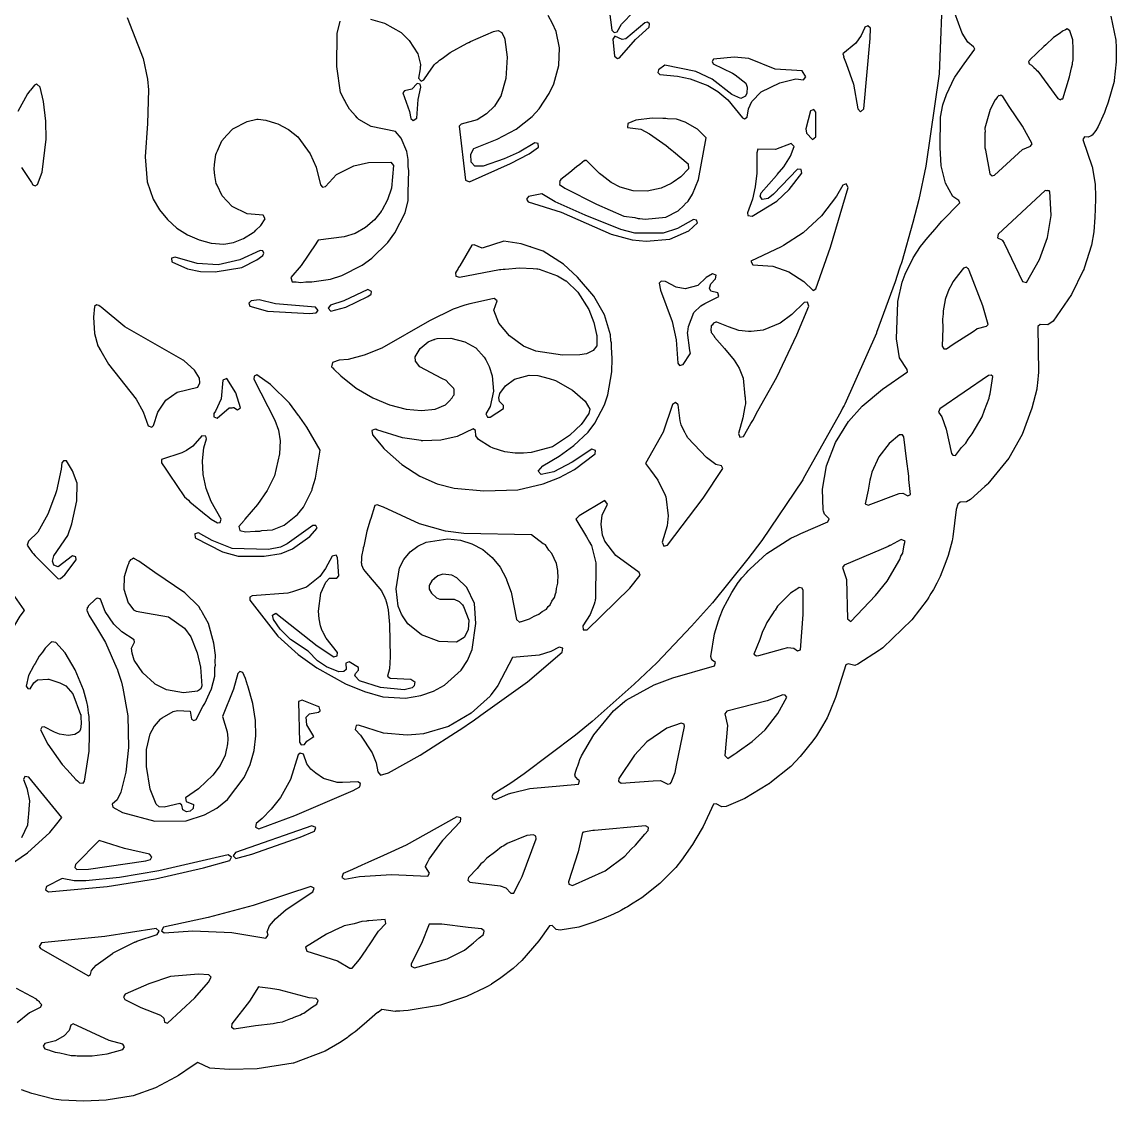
# Model space of a CAD drawing. Header units: millimetres. Extents: x 0 to 300, y 0 to 298.
# Drawn here: x 153.1 to 299.8, y 0.4 to 145.2 of the extents above; entities that cross this region are included whole.
import ezdxf

# ---------------------------------------------------------------- set-up
doc = ezdxf.new("R2010")
doc.units = ezdxf.units.MM
doc.layers.add('CUT', color=7, linetype='CONTINUOUS')

msp = doc.modelspace()

# ---------------------------------------------------------------- linework, layer by layer
at = {"layer": 'CUT'}
for points in [[(276.575, 150.6874), (276.0933, 138.2289), (274.3063, 125.8304), (273.3389, 121.3633), (272.556, 118.2726), (271.0574, 112.9879), (270.9281, 112.6024), (270.9145, 112.5618), (270.728, 112.0056), (270.1691, 110.3392), (267.6982, 103.5262), (267.6631, 103.4425), (263.4283, 93.9344), (263.3352, 93.7535), (263.2521, 93.5919), (263.1327, 93.3597), (262.8959, 92.8994), (257.9122, 83.9734), (257.7864, 83.7765), (252.2828, 75.6044), (250.437, 73.1713), (245.6869, 67.2663), (242.8696, 64.1262), (238.2145, 59.2337), (235.1666, 56.3334), (229.5742, 51.3467), (227.3036, 49.5085), (220.4185, 44.31), (218.6342, 43.0921), (216.2794, 41.6037), (216.1242, 41.2993), (216.2313, 41.013), (216.6253, 40.897), (218.3447, 41.628), (218.84, 41.7614), (221.178, 42.3499), (227.7416, 42.9442), (227.8459, 43.4054), (227.616, 43.5813), (227.4057, 43.8136), (227.3874, 43.8338), (227.3521, 43.8728), (227.3352, 43.8914), (227.245, 44.1765), (227.357, 44.689), (227.5454, 45.2089), (227.6146, 45.3998), (227.7637, 45.811), (227.915, 46.2285), (228.1349, 46.728), (229.7634, 49.5531), (232.4223, 52.7863), (233.8881, 54.046), (234.1029, 54.1963), (237.8577, 56.2792), (240.3502, 57.204), (245.977, 58.8189), (246.0824, 59.2563), (245.6387, 59.5877), (245.6356, 59.5947), (245.6332, 59.6003), (245.6305, 59.6062), (245.5713, 59.7397), (245.474, 60.0539), (245.9363, 63.1264), (246.5024, 64.8559), (246.5108, 64.8779), (246.5371, 64.9461), (246.6502, 65.2392), (247.1302, 66.4838), (248.2868, 68.6388), (249.1391, 70.0014), (249.146, 70.0124), (249.165, 70.0428), (249.1661, 70.0445), (249.6126, 70.6232), (250.23, 71.2693), (250.4912, 71.5427), (250.5682, 71.6233), (250.7515, 71.8151), (252.9691, 73.8707), (256.1977, 75.9154), (257.1007, 76.3587), (257.4319, 76.5213), (257.4352, 76.5229), (257.5512, 76.5798), (261.169, 78.1427), (261.3457, 78.5166), (260.7215, 79.1579), (260.5726, 79.5494), (260.5334, 79.7567), (260.4189, 82.5019), (260.419, 82.5021), (260.419, 82.5023), (260.419, 82.5027), (260.4194, 82.511), (260.963, 85.6513), (262.1695, 88.7754), (263.9206, 91.5833), (265.7595, 93.6409), (268.4969, 95.9237), (271.8361, 98.238), (271.8001, 98.5758), (270.7803, 100.1278), (270.3488, 102.6957), (270.3488, 102.7437), (270.5257, 107.5471), (270.5457, 107.7041), (271.1178, 110.2691), (271.5433, 111.373), (272.6035, 113.5396), (273.5982, 115.0626), (274.5824, 116.2628), (275.539, 117.3908), (275.9953, 117.9289), (276.1843, 118.1517), (276.4294, 118.4407), (278.86, 120.9), (278.7374, 121.2549), (277.8989, 121.7475), (276.9377, 123.5525), (276.3281, 125.8704), (276.2037, 128.3289), (276.2654, 132.3953), (276.5804, 134.0587), (277.0492, 135.436), (278.1483, 137.7136), (278.153, 137.7204), (278.1878, 137.7708), (278.2703, 137.8904), (279.4395, 139.5848), (280.8497, 141.5148), (280.7403, 141.8048), (280.707, 141.829), (280.6979, 141.852), (279.9348, 142.4602), (279.1798, 143.6949), (278.1736, 146.3497)], [(231.6093, 148.6306), (232.2067, 144.0811), (232.5255, 143.7639), (232.8895, 143.8788), (233.4891, 144.8661), (235.1369, 146.6032)], [(299.0902, 145.9411), (299.7864, 142.7502), (299.7873, 142.616), (299.7884, 142.4591), (299.7915, 142.0169), (299.8068, 139.8239), (299.5527, 137.3263), (299.5374, 137.2499), (299.5343, 137.2346), (299.5333, 137.2296), (299.5261, 137.1936), (298.7378, 134.4037), (298.6524, 134.1624), (298.5742, 133.9414), (298.4474, 133.5827), (298.2603, 133.0539), (297.3995, 131.1686), (297.1064, 130.6161), (296.6106, 129.9844), (296.4405, 129.9052), (296.0576, 129.7499), (295.589, 129.7661), (295.3618, 129.4227), (296.6116, 125.7284), (296.6257, 125.675), (296.6264, 125.6721), (296.6302, 125.6577), (296.6474, 125.5923), (296.9791, 123.3813), (297.0365, 121.7512), (296.9808, 119.8003), (296.965, 119.2504), (296.9626, 119.1634), (296.9584, 119.0194), (296.8257, 117.0172), (296.4893, 115.2508), (295.5337, 112.1589), (295.5234, 112.1311), (295.4883, 112.0365), (295.4715, 111.9912), (295.4092, 111.8232), (293.8181, 108.6344), (291.3481, 105.0649), (290.6676, 104.542), (289.6452, 104.5934), (289.3325, 104.3161), (289.4053, 98.2037), (289.2655, 96.7958), (289.2512, 96.6813), (289.2294, 96.507), (289.2275, 96.4918), (289.1558, 95.9175), (288.5173, 93.3875), (287.1883, 89.8534), (285.4346, 86.6851), (282.5912, 83.2262), (282.5865, 83.2217), (282.5566, 83.1928), (282.5083, 83.1462), (282.22, 82.8677), (280.27, 81.1371), (279.7415, 80.8165), (278.9124, 80.7756), (278.5986, 80.486), (278.3497, 79.8017), (277.9319, 76.0998), (277.8081, 75.5905), (277.2882, 73.6065), (276.9892, 72.7608), (276.2196, 70.7823), (275.7637, 69.8898), (275.3035, 69.0548), (274.9866, 68.5233), (274.7985, 68.2077), (274.6881, 68.0225), (274.462, 67.6432), (272.438, 64.9929), (268.5089, 61.2126), (268.2062, 61.0022), (268.1204, 60.9426), (268.0867, 60.9192), (268.07, 60.9076), (265.177, 59.0267), (264.7592, 58.8633), (263.8917, 59.0859), (263.5494, 58.9321), (262.1973, 54.5453), (261.4444, 52.6991), (261.0449, 51.8151), (260.4359, 50.7421), (259.6139, 49.422), (259.1394, 48.7582), (257.4619, 46.6361), (256.1801, 45.3257), (253.3946, 43.068), (253.27, 42.9853), (253.2641, 42.9814), (253.2637, 42.9811), (253.1164, 42.8833), (250.026, 41.0212), (247.5191, 39.9408), (246.9354, 39.8809), (246.1717, 40.3163), (245.8029, 40.2366), (244.4271, 37.2608), (243.4754, 35.604), (243.0091, 34.8311), (241.5208, 32.766), (240.7643, 31.7797), (238.6081, 29.5936), (236.2051, 27.6735), (235.0622, 26.9627), (234.2797, 26.505), (234.0219, 26.3542), (233.4915, 26.044), (233.0794, 25.803), (232.034, 25.3132), (231.1513, 24.9574), (231.0628, 24.9217), (230.569, 24.7227), (229.7862, 24.4072), (227.7739, 23.7681), (225.2798, 23.3332), (224.7382, 23.4313), (224.1825, 23.9629), (223.8326, 23.9487), (222.4005, 21.9295), (220.122, 19.2879), (218.983, 18.1985), (217.3241, 16.9585), (216.0775, 16.1014), (216.0198, 16.0709), (215.5111, 15.8023), (215.5045, 15.7988), (215.1693, 15.6218), (212.7067, 14.4392), (209.2349, 13.284), (204.8931, 12.572), (204.2494, 12.5327), (203.786, 12.5045), (203.4508, 12.484), (203.2178, 12.4698), (203.1208, 12.4639), (201.3384, 12.7256), (200.8665, 12.3264), (200.7548, 12.3195), (198.9884, 10.7373), (197.7811, 9.7158), (197.3799, 9.4259), (197.022, 9.1697), (196.8479, 9.0451), (196.6888, 8.9312), (195.6932, 8.2186), (193.7552, 7.1056), (189.5061, 5.5085), (189.487, 5.5039), (184.6545, 4.7398), (180.9139, 4.6471), (178.2756, 4.8391), (176.6654, 5.5879), (175.9298, 5.0975), (175.9106, 5.0996), (174.0976, 3.8762), (173.7068, 3.6156), (170.9865, 2.1825), (167.9998, 1.1489), (164.3803, 0.5603), (161.3784, 0.421), (158.3682, 0.5423), (157.3986, 0.67), (154.4398, 1.4551), (153.0219, 1.9452)], [(167.2278, 145.7936), (169.3385, 140.2701), (169.9573, 137.5197), (170.049, 136.0685), (169.9295, 131.5724), (169.6258, 127.1023), (169.8695, 123.7305), (170.7074, 121.4197), (171.5511, 119.9676), (172.6156, 118.6665), (173.888, 117.5418), (175.2818, 116.6404), (176.8463, 115.9445), (178.4716, 115.5307), (180.1487, 115.3848), (181.4444, 115.5906), (182.819, 116.135), (184.1123, 116.9251), (184.1778, 116.9864), (184.2873, 117.0441), (184.444, 117.2357), (185.1412, 117.8886), (185.695, 118.7521), (185.4481, 119.2695), (183.2898, 119.4484), (181.2912, 120.4247), (179.9255, 121.8734), (179.2673, 123.2727), (179.162, 123.5014), (178.977, 124.5931), (178.8669, 125.4536), (178.9261, 126.0536), (179.1139, 127.4148), (179.1966, 127.6193), (179.1989, 127.6249), (179.3009, 127.8773), (179.4412, 128.2243), (179.9207, 129.2366), (180.5543, 129.9869), (181.3963, 130.8608), (183.3049, 131.8163), (184.5754, 132.1331), (184.7722, 132.1217), (185.7926, 132.0187), (187.1038, 131.6225), (187.405, 131.5075), (188.8482, 130.7701), (190.1051, 129.788), (190.109, 129.7845), (190.1091, 129.7844), (190.1091, 129.7844), (190.1092, 129.7843), (191.7653, 127.4753), (192.5604, 125.6944), (193.1253, 123.3153), (193.4025, 123.0045), (193.8095, 123.0997), (195.2864, 124.7369), (197.5833, 125.9004), (199.5621, 126.3084), (202.5653, 126.3941), (202.9186, 125.9438), (202.6486, 122.8993), (202.1282, 121.3228), (201.3623, 119.9059), (201.3187, 119.8469), (201.3053, 119.8287), (201.2842, 119.8001), (201.2647, 119.7736), (200.3746, 118.6592), (199.1468, 117.6141), (197.7829, 116.8274), (196.3223, 116.3423), (192.8222, 115.9003), (192.6499, 115.6443), (192.6438, 115.6433), (192.5006, 115.4226), (190.5413, 112.5122), (189.1737, 110.886), (189.3129, 110.332), (189.8889, 110.3268), (190.4988, 110.2501), (191.1558, 110.3155), (191.9522, 110.3084), (194.4505, 110.6911), (196.008, 111.1802), (198.7373, 112.5597), (200.0208, 113.478), (202.1576, 115.6148), (203.0762, 116.9), (204.4693, 119.5995), (204.8749, 121.2438), (204.8748, 122.179), (204.9003, 122.2904), (204.9646, 125.2696), (204.8744, 125.7578), (204.8743, 126.7292), (204.7202, 127.8143), (203.959, 129.5897), (203.165, 130.4756), (199.929, 131.1662), (198.2904, 132.1031), (198.1493, 132.2453), (198.1393, 132.2554), (198.0554, 132.34), (197.873, 132.5238), (197.0019, 133.4739), (196.5002, 134.4265), (196.3884, 134.6388), (196.3187, 134.7711), (195.8212, 135.7157), (195.3357, 139.2288), (195.3644, 143.6294), (195.7508, 145.2674)], [(199.8404, 145.5791), (201.3879, 145.1276), (201.6931, 145.0272), (203.9519, 143.7719), (205.0282, 142.6943), (206.194, 140.9075), (206.5348, 139.4957), (206.5286, 139.3993), (206.5218, 139.2929), (206.5131, 139.1585), (206.4967, 138.9018), (206.2695, 137.632), (206.6292, 137.2628), (206.9831, 137.4104), (208.059, 138.9793), (208.0763, 139.0029), (208.1027, 139.039), (208.3846, 139.4245), (208.4896, 139.568), (208.6022, 139.6661), (208.8594, 139.8547), (209.1086, 140.0374), (209.4322, 140.2747), (210.5274, 141.0777), (212.7966, 142.324), (212.9969, 142.426), (213.0102, 142.4328), (213.0363, 142.4461), (213.2244, 142.5419), (216.3194, 143.9175), (216.5206, 143.9605), (216.9404, 144.0415), (216.9609, 144.0454), (216.9693, 144.047), (216.9707, 144.0473), (217.4539, 143.7572), (217.8088, 142.9915), (217.8196, 142.9606), (217.8378, 142.9084), (217.8398, 142.9026), (217.8687, 142.8197), (218.1652, 140.477), (217.9777, 137.599), (217.303, 135.2194), (217.2924, 135.1987), (217.2876, 135.1892), (217.2862, 135.1866), (217.2854, 135.185), (216.4663, 133.9018), (215.3771, 132.8508), (214.119, 132.0729), (211.9732, 131.4587), (211.7128, 131.1839), (212.5872, 123.9681), (213.0959, 123.7585), (218.5992, 126.2058), (221.1121, 127.5064), (222.3618, 128.4004), (222.2995, 128.8708), (221.8682, 128.9693), (219.7545, 127.7195), (217.7446, 126.804), (214.9316, 125.854), (213.8073, 125.8563), (213.3359, 126.3595), (213.2749, 127.4554), (213.7081, 128.222), (216.7991, 129.4713), (219.3548, 130.8227), (221.5222, 132.5099), (222.4423, 133.5204), (223.8122, 135.5891), (224.394, 136.9041), (225.0656, 139.3553), (225.1876, 141.7117), (224.7266, 143.9168), (224.2495, 144.9734), (223.6448, 146.028)], [(153.0607, 125.647), (154.3767, 123.6385), (154.5556, 123.3339), (154.883, 123.2035), (155.1873, 123.3813), (155.7921, 125.0429), (156.3332, 129.4681), (156.3028, 131.857), (155.9751, 134.5035), (155.5401, 136.4535), (155.107, 136.8449), (155.0431, 136.8204), (155.043, 136.8205), (155.0428, 136.8203), (154.7808, 136.7198), (154.23, 136.0185), (154.1831, 135.9723), (154.1632, 135.9335), (153.8421, 135.5246), (152.5647, 133.1548)], [(151.4485, 32.0604), (153.8283, 33.7479), (156.8312, 36.4528), (157.7589, 37.623), (157.7596, 37.6236), (157.7601, 37.6245), (158.4453, 38.4888), (154.0062, 43.8998), (153.4701, 43.9679), (153.3085, 43.5511), (153.7535, 42.4201), (153.7679, 42.3645), (153.7726, 42.3462), (153.7823, 42.3085), (153.8028, 42.2291), (154.1221, 40.6922), (154.0343, 39.5808), (153.9807, 38.9019), (153.9544, 38.5694), (153.8668, 37.4603), (153.8647, 37.452), (153.0533, 35.7543)], [(152.4684, 10.9881), (154.1359, 12.2958), (154.169, 12.3176), (155.5864, 13.0266), (155.7621, 13.3564), (155.4913, 13.6236), (155.4461, 13.7422), (155.2032, 13.908), (155.0321, 14.0768), (152.3649, 15.5442)]]:
    msp.add_lwpolyline(points, dxfattribs=at)
for points in [[(232.9365, 140.26), (233.2203, 140.3651), (235.3846, 142.8366), (237.1864, 144.493), (237.255, 144.9315), (236.9944, 145.152), (236.602, 145.075), (234.0662, 142.9199), (233.5849, 142.8186), (232.6046, 143.2697), (232.3204, 142.8866), (232.5543, 140.5864)], [(266.8608, 144.3331), (266.5136, 144.6604), (266.1372, 144.4934), (266.0739, 144.3518), (266.0484, 144.3501), (265.6096, 143.3612), (264.89, 142.359), (263.1649, 140.927), (263.2917, 140.5636), (263.2735, 140.4973), (263.6288, 139.5978), (264.5886, 136.8475), (265.1651, 133.5128), (265.5441, 133.1372), (265.9668, 133.5076), (266.8454, 142.9652)], [(293.5713, 137.8123), (293.8255, 139.0475), (293.9572, 139.5146), (293.9605, 139.7038), (294.0409, 140.0944), (294.07, 142.0431), (294.0059, 142.2751), (294.0148, 142.7777), (293.5853, 144.0131), (293.2401, 144.274), (293.0246, 144.1368), (292.6356, 143.9449), (292.3196, 143.6881), (291.4261, 143.1195), (290.3617, 142.0976), (290.1247, 141.905), (288.2561, 140.0972), (288.2548, 140.0748), (288.0505, 139.8786), (288.1698, 139.551), (288.4404, 139.3678), (288.7806, 139.0583), (289.0826, 138.7835), (289.1524, 138.72), (289.2911, 138.5937), (291.983, 134.925), (292.3496, 134.7521), (292.5059, 134.8628), (292.6504, 134.853)], [(242.676, 137.5351), (245.0841, 136.6576), (246.4049, 135.8555), (247.7318, 134.7396), (249.7001, 132.3121), (249.9762, 132.1853), (250.3552, 132.4118), (250.5245, 133.5189), (250.9795, 134.4911), (252.1954, 135.7898), (254.7186, 137.0166), (256.8701, 137.5665), (257.8985, 137.4368), (258.2035, 137.8132), (257.715, 138.6306), (254.0756, 138.8586), (250.5685, 140.2825), (248.5998, 140.4547), (245.8155, 140.2107), (245.6295, 139.8815), (245.7992, 139.5436), (248.3922, 138.3177), (248.747, 138.1005), (250.1552, 136.99), (250.3418, 136.4419), (250.2977, 135.6386), (250.1098, 135.2183), (249.4932, 134.9333), (248.2679, 135.4736), (245.6605, 137.5031), (243.4678, 138.5575), (239.3073, 139.3688), (238.4595, 138.7606), (238.3688, 138.3925), (238.6248, 138.1128), (240.9972, 137.8994)], [(204.396, 135.9569), (204.1626, 135.6958), (205.0848, 133.189), (205.2524, 132.2223), (205.5338, 131.9599), (206.0255, 132.2597), (206.2068, 134.7739), (206.5885, 136.4269), (206.4814, 136.8262), (206.0787, 136.9197), (205.3942, 136.1477)], [(283.8628, 135.0692), (283.5984, 134.7448), (282.9174, 133.4613), (282.2213, 130.9253), (282.2318, 130.4177), (282.2239, 130.3828), (282.2243, 128.2905), (282.2813, 128.0301), (282.2825, 127.973), (282.8545, 124.8219), (283.1668, 124.5452), (283.5016, 124.6369), (287.2562, 128.0882), (288.3455, 128.5279), (288.5575, 128.8363), (287.2634, 131.2145), (285.4827, 133.8305), (284.618, 135.1683), (284.333, 135.3526), (284.2168, 135.2835), (284.0783, 135.3336), (283.8691, 135.0769), (283.8661, 135.075)], [(225.1813, 123.3654), (225.9062, 122.8981), (230.1203, 120.7312), (233.7907, 119.1481), (235.2595, 118.9347), (235.7046, 118.8201), (235.9659, 118.832), (236.6582, 118.7315), (239.4133, 119.0182), (241.0931, 119.8326), (241.8368, 120.5768), (241.9178, 120.6359), (241.995, 120.7351), (242.4168, 121.1572), (243.0053, 122.081), (243.8191, 124.0341), (244.8521, 129.6419), (243.6755, 130.8157), (242.0189, 131.7595), (240.8469, 132.1495), (239.6493, 132.1955), (239.4389, 132.2448), (239.0445, 132.2188), (237.5843, 132.275), (235.3969, 132.0309), (234.3227, 131.5821), (234.3137, 131.0193), (236.083, 130.799), (237.2425, 130.1928), (239.4814, 128.6039), (239.4917, 128.5956), (240.0597, 128.139), (240.233, 127.9997), (240.4769, 127.8036), (242.4216, 126.1312), (242.4727, 125.483), (241.4591, 124.3923), (240.4189, 123.6711), (240.1607, 123.5282), (238.7892, 122.8906), (236.9303, 122.4943), (235.0678, 122.5321), (233.3149, 123.0158), (232.1129, 123.6442), (230.8853, 124.577), (230.5611, 124.8553), (228.7437, 126.6279), (228.6035, 126.5357), (228.5469, 126.5843), (227.9093, 126.0789), (227.438, 125.7687), (226.5483, 124.9999), (225.3367, 124.0394), (225.277, 123.9013), (225.2358, 123.8658), (225.2272, 123.7862), (225.1872, 123.6937), (225.2127, 123.6536)], [(258.2913, 130.2838), (259.0779, 129.4369), (259.5292, 129.7779), (259.5664, 133.0695), (259.2684, 133.4434), (258.8238, 133.2677), (258.1881, 130.8422)], [(253.1683, 121.4843), (252.3467, 121.3453), (252.0893, 121.8205), (252.2158, 122.264), (254.2635, 124.5975), (254.3216, 124.6467), (254.3673, 124.7158), (255.2736, 125.7485), (256.1269, 127.1636), (256.6535, 128.4865), (256.2249, 128.8639), (254.1361, 128.0803), (251.7819, 128.0976), (251.6155, 127.6301), (251.6422, 124.8835), (251.4293, 123.0778), (251.0583, 121.4072), (250.3719, 119.5834), (250.4468, 119.2161), (251.0132, 119.1393), (254.3227, 121.1473), (255.9898, 122.6931), (257.6554, 124.9002), (257.5954, 125.4006), (257.0937, 125.4487), (253.8578, 122.0612)], [(263.8678, 122.9672), (263.598, 123.46), (263.1512, 123.3055), (262.3141, 121.8249), (260.2906, 119.1674), (257.8304, 116.9158), (255.2271, 115.1947), (254.8869, 115.0159), (250.8189, 113.1074), (251.076, 112.5964), (253.7659, 112.4224), (255.9363, 111.6555), (257.935, 110.3483), (259.1883, 109.159), (259.5316, 109.3899), (261.5099, 114.9797)], [(232.085, 116.7178), (234.9004, 115.95), (236.7773, 115.774), (239.9519, 116.0436), (242.4986, 117.1736), (243.6747, 118.2498), (243.5332, 118.6036), (243.1599, 118.6802), (240.9965, 117.467), (239.0756, 116.8568), (235.2837, 116.8559), (233.3786, 117.34), (228.609, 119.2525), (224.5827, 121.0691), (222.7969, 122.1457), (221.0032, 121.7749), (220.7599, 121.3935), (220.9888, 121.0428), (225.3996, 119.6499)], [(284.5388, 115.8967), (284.5505, 115.8834), (284.5586, 115.8741), (284.7979, 115.5256), (287.2641, 110.3714), (287.8054, 110.2115), (289.5435, 113.3122), (290.6107, 116.2502), (291.0862, 119.234), (291.0848, 119.2566), (291.0863, 119.2655), (290.9028, 122.4319), (290.8926, 122.4362), (290.8876, 122.5186), (290.6655, 122.5327), (290.5469, 122.5831), (290.4824, 122.5444), (290.3115, 122.5552), (283.9944, 116.7139), (283.9063, 116.2349), (284.4679, 115.978), (284.5376, 115.8982)], [(177.0416, 111.7019), (179.0162, 111.6692), (182.5738, 112.2662), (184.5777, 113.2709), (185.4112, 113.8472), (185.5411, 114.1648), (185.3785, 114.4669), (185.0418, 114.5333), (182.3337, 113.2675), (179.3895, 112.5942), (176.6033, 112.7805), (173.6562, 113.6539), (173.1635, 113.5167), (173.2046, 113.0069), (175.306, 112.06)], [(194.9297, 98.6296), (195.8612, 97.7111), (197.931, 96.0702), (200.1422, 94.7602), (202.385, 93.8281), (204.6146, 93.2526), (206.6899, 93.0459), (208.4855, 93.2198), (209.9088, 93.8297), (210.3683, 94.3109), (210.3739, 94.3138), (210.3855, 94.3289), (210.8054, 94.7684), (210.9221, 95.0257), (211.0349, 95.1722), (211.0391, 95.2835), (211.0448, 95.2959), (211.0416, 95.3494), (211.0616, 95.8853), (211.0058, 95.9484), (211.0027, 95.999), (210.3462, 96.6933), (209.9889, 97.0967), (209.3978, 97.3747), (206.4532, 98.915), (205.8621, 99.6734), (205.8109, 100.2523), (206.5051, 101.4003), (207.5564, 102.2575), (208.3358, 102.5744), (208.4031, 102.6018), (208.4257, 102.611), (208.4401, 102.6168), (208.7875, 102.7323), (210.6076, 102.7866), (212.5014, 102.266), (213.942, 101.4531), (215.0975, 100.2089), (215.2868, 99.8646), (215.729, 98.9803), (216.1417, 97.7125), (216.3241, 95.6752), (215.8594, 93.6025), (215.304, 92.6149), (215.5348, 92.1533), (215.8828, 92.1667), (217.6542, 93.3457), (217.6767, 93.7266), (217.134, 94.2487), (217.0393, 94.7701), (217.1911, 95.3246), (217.9142, 96.3572), (219.1498, 97.2756), (221.1075, 97.8085), (222.2602, 97.7753), (223.7873, 97.3431), (224.6332, 97.0881), (226.9059, 95.7971), (228.5974, 94.3278), (229.2648, 93.2405), (229.0892, 92.6606), (228.7132, 92.0858), (228.4429, 91.6724), (228.353, 91.535), (228.3194, 91.4836), (228.0893, 91.1947), (227.3791, 90.4984), (226.5202, 89.7112), (224.2287, 88.1933), (221.3583, 87.4387), (220.3399, 87.3325), (219.2198, 87.3327), (217.8269, 87.5156), (216.2887, 87.9949), (215.8684, 88.1867), (214.2982, 89.1688), (213.9688, 89.6558), (213.9312, 90.3667), (213.6139, 90.5835), (211.4336, 89.5638), (209.2528, 89.0805), (206.8628, 88.9896), (206.7814, 88.9994), (206.682, 89.0114), (206.6747, 89.0123), (206.6227, 89.0186), (204.1352, 89.3861), (200.6773, 90.4891), (200.5719, 90.5397), (200.5476, 90.5305), (200.463, 90.5575), (200.0353, 90.3612), (200.115, 89.8021), (201.266, 88.4173), (201.6147, 87.985), (201.6239, 87.9868), (201.7264, 87.8634), (204.0554, 85.8057), (206.4414, 84.2436), (208.7953, 83.2467), (211.0616, 82.6285), (215.0356, 82.2667), (219.5686, 82.4176), (222.9947, 83.2156), (225.1715, 84.0793), (227.1736, 85.1521), (229.9379, 87.2432), (229.9898, 87.7187), (229.5124, 87.8961), (226.8927, 86.1137), (224.4174, 84.8458), (222.7386, 84.4605), (222.3007, 84.9152), (222.9222, 85.6352), (225.1474, 86.918), (227.1122, 88.3477), (228.9996, 90.1751), (229.9167, 91.3678), (231.2305, 93.8198), (231.6782, 95.1833), (232.1899, 98.2587), (232.2517, 100.0249), (232.1336, 101.5655), (232.134, 102.1368), (232.0695, 102.4011), (232.0086, 103.1953), (231.2035, 105.8919), (229.7664, 108.3833), (227.586, 110.9556), (225.7055, 112.6837), (222.9699, 114.4337), (221.3767, 114.9743), (221.3181, 115.0056), (221.2277, 115.0249), (220.0195, 115.4349), (217.7151, 115.7631), (214.8164, 114.8302), (213.7539, 115.2904), (213.42, 115.2271), (211.8012, 112.4776), (211.6248, 112.2339), (211.5983, 112.1331), (211.2391, 111.523), (211.28, 111.0871), (211.7591, 110.9466), (217.1308, 111.9624), (217.3268, 111.9814), (217.6402, 112.0116), (217.8922, 112.0359), (219.801, 112.2203), (221.6591, 112.1025), (222.1256, 112.0633), (222.2273, 112.0547), (222.2682, 112.0513), (222.4555, 112.0355), (224.928, 111.1446), (226.0211, 110.4638), (226.0333, 110.4555), (226.0344, 110.4548), (226.0359, 110.4538), (226.0524, 110.4427), (227.6366, 108.9528), (229.0954, 106.6071), (229.7814, 104.8609), (230.1439, 103.2801), (230.1647, 103.1246), (230.1698, 103.0859), (230.1754, 103.0439), (230.1821, 102.9942), (230.2031, 101.7411), (229.7051, 101.1098), (228.7844, 100.6786), (227.8984, 100.5241), (225.5657, 100.4897), (222.0205, 101.0042), (220.371, 101.6825), (218.4541, 103.0939), (217.0538, 104.7977), (216.3759, 106.5087), (216.8376, 107.7573), (216.4168, 108.0922), (216.2149, 108.0463), (216.2129, 108.048), (213.1636, 107.3533), (213.1636, 107.3532), (212.5031, 107.2032), (210.9196, 106.6551), (207.7529, 105.1), (201.3634, 101.4465), (201.2202, 101.3691), (200.9228, 101.2474), (198.986, 100.4956), (196.8306, 99.9184), (195.6336, 99.8292), (194.7569, 99.4874), (194.6192, 98.9358), (194.7602, 98.7967), (194.7675, 98.7664)], [(280.6195, 103.6806), (281.1125, 104.0028), (281.1855, 104.0505), (281.2058, 104.0637), (282.4097, 104.3639), (282.6435, 104.6178), (281.9181, 107.1007), (280.0924, 111.8557), (280.0573, 112.0044), (280.0217, 112.0397), (280.0146, 112.0583), (279.942, 112.119), (279.8129, 112.2472), (279.7942, 112.2424), (279.7541, 112.2759), (279.3608, 112.1657), (278.1852, 110.6721), (278.1037, 110.535), (277.9195, 110.3039), (277.779, 109.9886), (277.3728, 109.305), (276.9342, 108.0924), (276.9099, 108.0378), (276.9068, 108.0168), (276.8737, 107.9252), (276.6344, 106.4266), (276.6222, 106.0381), (276.5157, 105.2979), (276.5619, 104.124), (276.4855, 101.6993), (276.6977, 101.345), (277.0764, 101.3447), (277.9751, 101.9525)], [(243.7376, 109.8111), (242.0106, 109.396), (240.8082, 109.622), (239.3928, 110.3866), (238.807, 110.3919), (238.5494, 110.158), (238.7368, 109.2104), (240.2901, 105.0232), (240.8053, 102.5562), (241.0395, 99.4138), (241.2757, 99.1145), (241.7442, 99.2262), (242.7112, 100.6821), (242.7075, 100.7111), (242.7205, 100.7239), (242.6592, 101.0919), (242.3517, 103.5144), (242.3517, 103.5145), (242.3521, 103.5175), (242.369, 103.6225), (242.4854, 104.3473), (243.1834, 106.1934), (244.1101, 107.0991), (244.6631, 107.4328), (246.5194, 108.3636), (246.4114, 108.8368), (245.4822, 109.0799), (245.2657, 109.4557), (245.4466, 110.0563), (246.096, 110.7157), (246.1728, 111.2123), (245.705, 111.3956), (244.8561, 110.9115)], [(199.4675, 108.3551), (199.9029, 108.6663), (199.9606, 109.0074), (199.4596, 109.2825), (196.2742, 107.7829), (194.4674, 107.1979), (194.1688, 106.7805), (194.524, 106.4101), (196.5423, 106.9395)], [(162.8287, 103.3831), (163.2813, 101.7305), (163.4856, 101.3734), (163.4985, 101.3336), (163.6631, 101.0632), (164.6877, 99.2723), (168.4039, 94.5884), (169.3715, 92.9005), (170.0108, 91.0045), (170.5197, 90.8109), (170.7411, 91.029), (171.3093, 92.8521), (172.4032, 94.466), (173.899, 95.5374), (176.6724, 96.2095), (176.9399, 96.7774), (176.8923, 97.4014), (176.246, 98.4811), (175.2882, 99.3248), (174.8532, 99.7244), (174.8021, 99.753), (174.7319, 99.8148), (166.9151, 104.2917), (163.7023, 106.9289), (163.5862, 107.0265), (163.5826, 107.0272), (163.4084, 107.1702), (163.099, 107.2195), (162.8297, 106.9959), (162.683, 105.5791)], [(191.6617, 106.0532), (192.5612, 106.1431), (192.8125, 106.4736), (192.4526, 106.9165), (187.083, 107.3717), (184.8975, 107.9083), (183.8133, 107.7814), (183.5027, 107.4633), (183.6753, 107.0537), (186.0039, 106.3806)], [(251.0897, 91.7013), (251.785, 93.0059), (254.3366, 97.5332), (257.0189, 103.1976), (258.6022, 107.0643), (258.4142, 107.5738), (257.9991, 107.5451), (256.3482, 105.9552), (254.7539, 104.7683), (252.4975, 103.8223), (250.886, 103.6466), (250.5158, 103.6527), (249.2094, 103.793), (247.8237, 104.3025), (246.2761, 104.9248), (246.2246, 104.8904), (246.1275, 104.9262), (245.8026, 104.7676), (245.6617, 104.5146), (245.4903, 104.4001), (245.4868, 103.8006), (245.5205, 103.7386), (245.5241, 103.5176), (245.8632, 103.1091), (245.9705, 102.9119), (247.2808, 101.4013), (248.5928, 99.8208), (249.2698, 98.7387), (249.7987, 97.386), (250.0449, 95.0054), (250.0452, 94.9996), (250.0462, 94.9815), (250.0523, 94.8655), (250.0996, 93.967), (250.0457, 93.5919), (249.7769, 92.0987), (249.1584, 89.9633), (249.3651, 89.4665), (249.8585, 89.588), (250.8444, 91.3372)], [(181.2932, 93.4376), (181.4433, 93.4474), (181.4548, 93.4481), (181.5218, 93.4525), (182.0161, 93.1676), (182.4125, 93.4227), (181.7655, 95.4326), (180.5586, 97.3565), (180.0325, 97.1338), (179.8214, 94.6363), (179.0422, 92.9926), (178.84, 92.6542), (178.8498, 92.208), (179.2658, 92.0462), (180.8807, 93.4105)], [(184.9765, 76.8931), (185.2792, 76.9464), (186.6829, 77.0378), (188.2541, 77.6669), (190.0559, 79.0969), (190.8578, 80.1149), (191.2349, 80.8916), (191.3122, 81.0013), (192.0033, 82.4203), (192.0221, 82.5133), (192.0324, 82.5346), (192.4769, 83.9684), (193.0711, 87.7499), (191.3191, 90.8451), (190.3777, 92.149), (190.2813, 92.2965), (190.1892, 92.41), (188.996, 94.0628), (186.4266, 96.5455), (184.6083, 97.8299), (184.2258, 97.6806), (184.1741, 97.2732), (187.0179, 91.7513), (187.5125, 90.4283), (187.7074, 88.9845), (187.6445, 87.2382), (186.9748, 84.3145), (185.9938, 82.3145), (184.6743, 80.4463), (182.9954, 78.48), (182.8998, 78.3262), (182.187, 77.4827), (182.3044, 76.9505), (183.0865, 76.8037), (184.3681, 76.8871)], [(277.7331, 87.2912), (277.9178, 87.0521), (278.2539, 87.0203), (279.0824, 88.0802), (279.6371, 88.6836), (279.9635, 89.2073), (280.5185, 89.9173), (281.8619, 92.2099), (282.1721, 93.1299), (282.7671, 94.7163), (282.8182, 95.0452), (282.9084, 95.3126), (283.281, 97.6343), (283.0426, 97.8229), (282.707, 97.7704), (276.1807, 93.2684), (276.0086, 92.8246), (276.4434, 92.2038), (277.0175, 90.5717)], [(247.0946, 85.2867), (246.9145, 85.6627), (246.147, 85.8221), (244.8643, 86.7382), (242.4015, 89.3784), (242.2227, 89.7003), (242.0801, 89.9569), (242.0419, 90.0256), (241.9963, 90.1077), (241.4898, 91.1216), (241.3618, 91.665), (241.0961, 93.8172), (240.7275, 94.1203), (240.3292, 93.8573), (239.0534, 90.1481), (236.7111, 85.9668), (237.3959, 85.0756), (238.3788, 83.7165), (239.3496, 81.7025), (239.3941, 81.5925), (239.3968, 81.5858), (239.397, 81.5853), (239.4195, 81.5297), (239.7463, 78.9374), (239.5903, 77.5855), (238.9603, 75.3859), (239.1499, 74.8826), (239.6472, 74.987), (244.4514, 81.292)], [(172.4736, 85.0419), (172.8437, 84.5426), (174.9007, 81.4856), (175.4472, 81.0295), (175.6207, 80.7955), (177.8142, 79.0218), (177.9502, 78.941), (178.4892, 78.4913), (179.3013, 77.9816), (179.6778, 78.0536), (179.8062, 78.4864), (178.4711, 80.8349), (177.8149, 82.5948), (177.406, 84.4666), (177.3151, 86.306), (177.4986, 88.0675), (177.8371, 89.275), (177.749, 89.6051), (177.2172, 89.6796), (176.0254, 88.269), (175.1708, 87.7047), (174.5229, 87.3985), (171.8268, 86.4716), (171.8215, 86.0617), (172.3909, 85.2154)], [(266.175, 80.56), (266.5495, 80.3843), (270.6978, 81.9288), (271.1991, 81.9853), (271.8689, 81.6085), (272.2321, 81.8033), (272.0046, 83.8217), (272.0084, 84.2651), (271.6933, 86.583), (271.3612, 89.5282), (271.163, 89.8097), (270.7492, 89.7987), (269.362, 88.6313), (267.992, 86.8682), (267.0522, 84.8046), (266.8923, 84.0311), (266.7643, 83.7054), (266.5539, 82.3935)], [(154.4895, 74.0301), (154.6142, 73.9006), (154.8661, 73.5666), (157.9561, 70.5029), (158.2753, 70.5285), (158.8293, 71.0212), (160.3882, 73.0119), (160.3105, 73.4558), (159.8694, 73.5483), (157.9503, 72.0841), (157.3948, 72.2969), (157.182, 72.8351), (157.365, 73.5653), (159.2313, 76.2826), (159.7878, 77.8435), (160.4382, 80.9464), (160.5233, 83.311), (159.8949, 84.9857), (159.0778, 86.3073), (158.7652, 86.3231), (158.7465, 86.3038), (158.6932, 86.3056), (158.4541, 86.0568), (158.3404, 85.2114), (157.726, 82.2903), (157.6383, 82.0403), (157.6292, 82.0143), (157.5436, 81.7704), (157.4607, 81.5341), (156.5572, 79.1657), (155.2307, 76.7414), (153.999, 75.5388), (153.7853, 75.0001), (154.0003, 74.7149), (154.0002, 74.7138)], [(236.0049, 70.9601), (235.8489, 71.3431), (232.7319, 73.6022), (231.2585, 75.5357), (230.9828, 76.2419), (230.9774, 76.2586), (230.9738, 76.2697), (230.9617, 76.3069), (230.9543, 76.3297), (230.744, 77.8175), (230.9033, 79.0326), (231.5942, 80.5104), (231.2717, 80.987), (227.7999, 78.9183), (227.3676, 78.4709), (228.8016, 76.1197), (229.2043, 75.4026), (229.2723, 75.2816), (229.3091, 75.2161), (229.4607, 74.9462), (230.0288, 72.6372), (229.9895, 67.7645), (229.9706, 67.6909), (229.9424, 67.5806), (229.9006, 67.4174), (229.812, 67.0712), (229.2837, 65.7175), (228.2999, 64.1913), (228.3403, 63.6255), (228.879, 63.6356), (234.6276, 69.2403)], [(190.1503, 60.3134), (192.644, 58.5394), (196.4809, 56.3797), (199.0526, 55.362), (201.5016, 54.6692), (204.5369, 54.4929), (206.5776, 54.8451), (208.2919, 55.4281), (209.7703, 56.2035), (212.0122, 58.2142), (212.8346, 59.54), (213.4539, 61.0157), (213.9594, 64.4766), (213.8578, 65.8482), (213.8611, 65.8652), (213.8545, 65.893), (213.7586, 67.1869), (212.7302, 69.3053), (211.4258, 70.5987), (210.7506, 70.9625), (209.5455, 71.1174), (208.8616, 70.8863), (208.5774, 70.6504), (208.4611, 70.5991), (208.3646, 70.4738), (208.0377, 70.2025), (207.7488, 69.6737), (207.6892, 69.5962), (207.7148, 69.2376), (207.7145, 69.1021), (208.0084, 68.5435), (208.7013, 67.9135), (209.1527, 67.7481), (211.0611, 67.7694), (211.7258, 67.4511), (212.1575, 66.9817), (212.3238, 66.7885), (213.0338, 64.9528), (212.9347, 63.6392), (212.3998, 62.6198), (211.3797, 62.0058), (209.0381, 62.0717), (206.6921, 62.972), (204.8394, 64.4568), (204.2002, 65.3735), (204.0002, 65.7292), (203.5614, 66.8133), (203.2752, 69.1598), (203.7402, 71.9521), (204.2876, 73.0764), (205.1526, 74.1165), (206.1656, 74.8725), (207.2832, 75.4016), (210.1943, 75.8362), (211.8938, 75.6509), (213.4418, 75.197), (214.9028, 74.4088), (216.1416, 73.3261), (217.203, 72.0539), (218.012, 70.5398), (218.0394, 70.4737), (218.0438, 70.4629), (218.0508, 70.4461), (218.0895, 70.3525), (218.6771, 68.6768), (219.4141, 65.0301), (219.7957, 64.6742), (220.0293, 64.7701), (220.0829, 64.7581), (221.1611, 65.1362), (221.7693, 65.4838), (222.4208, 65.751), (222.8355, 66.0932), (223.4133, 66.4235), (223.6591, 66.7727), (223.9279, 66.9945), (224.1545, 67.4768), (224.4958, 67.962), (224.6201, 68.468), (224.7215, 68.6837), (224.796, 69.1839), (224.972, 69.9002), (224.9745, 70.3816), (225.0045, 70.5831), (224.9499, 71.5839), (224.7719, 72.5391), (224.1622, 73.8647), (223.7476, 74.3441), (223.3174, 75.0531), (223.0086, 75.1757), (222.9672, 75.1743), (221.4379, 76.385), (212.3286, 76.5812), (209.9107, 76.8945), (206.414, 77.8661), (201.5855, 80.103), (200.9441, 80.33), (200.8828, 80.3591), (200.8722, 80.3555), (200.7504, 80.3986), (200.4135, 80.3229), (200.3707, 80.1833), (200.3652, 80.1814), (199.869, 78.593), (199.8027, 78.3302), (199.3516, 76.8589), (198.9239, 74.8469), (198.8739, 74.6486), (198.8573, 74.5335), (198.6363, 73.4939), (198.633, 72.9776), (198.5889, 72.6719), (198.6302, 72.5475), (198.629, 72.365), (198.8977, 71.7409), (198.919, 71.6764), (199.0533, 71.5261), (201.3099, 68.8773), (201.7368, 67.952), (201.8131, 67.7864), (201.8167, 67.7787), (201.8259, 67.7588), (202.0369, 67.1144), (202.1822, 66.3044), (202.378, 64.3652), (202.4686, 60.0185), (202.373, 58.4016), (202.097, 57.4168), (202.4929, 57.1762), (205.2235, 57.0259), (205.7746, 56.6485), (205.7064, 56.1159), (205.4076, 55.8614), (204.3529, 55.6027), (201.1539, 55.9076), (198.3414, 56.8081), (197.7502, 57.4657), (197.8123, 57.803), (198.238, 58.2429), (198.2079, 58.5873), (196.9909, 59.3435), (196.5494, 59.1703), (196.5723, 58.3207), (196.248, 58.0491), (195.5741, 58.0271), (193.9498, 58.6876), (192.742, 59.4673), (191.4894, 60.7732), (189.1169, 62.3382), (187.7413, 63.7166), (186.8111, 65.0276), (186.6878, 65.5902), (187.1207, 65.8583), (192.6684, 61.5114), (194.9028, 60.0415), (195.3732, 60.1357), (195.4182, 60.6133), (193.9111, 62.5157), (193.5501, 63.1728), (193.4838, 63.2934), (193.4275, 63.3958), (193.3543, 63.529), (193.1411, 64.1629), (192.9718, 65.098), (192.8597, 66.1305), (193.1946, 68.5658), (193.8262, 70.0567), (194.33, 70.5588), (194.3318, 70.5592), (194.3327, 70.5594), (194.3389, 70.561), (194.445, 70.5871), (195.3126, 70.5873), (195.6067, 70.8662), (195.4161, 73.3546), (195.2218, 73.6399), (194.692, 73.5265), (193.807, 71.8562), (193.5997, 71.5466), (193.0253, 70.7974), (191.2506, 69.3805), (189.3779, 68.7363), (188.7393, 68.5686), (183.99, 68.2234), (183.6732, 68.0277), (183.6707, 67.6215), (187.4326, 62.7947)], [(182.1064, 73.5401), (185.5971, 73.5418), (187.8572, 73.8595), (189.3948, 74.5203), (191.7205, 76.1412), (192.6709, 77.2976), (192.4843, 77.6321), (192.1021, 77.6583), (188.6759, 75.1557), (187.78, 74.7147), (186.1533, 74.4379), (181.2943, 74.5395), (178.592, 75.6324), (176.7951, 76.6312), (176.2626, 76.511), (176.3412, 75.9708), (180.0001, 74.0989)], [(267.5435, 68.2579), (269.0954, 70.1701), (270.8253, 73.0978), (270.9453, 73.5209), (271.1902, 73.943), (271.3783, 75.0476), (271.5221, 75.5548), (270.9947, 75.7435), (269.5287, 74.9619), (269.5093, 74.9531), (269.4748, 74.9374), (269.2528, 74.8366), (268.2948, 74.4016), (263.351, 72.2936), (263.1139, 71.996), (263.6564, 70.3737), (263.779, 65.1286), (264.2251, 64.7692)], [(170.9212, 37.956), (175.1081, 38.0372), (177.5883, 38.8096), (179.2188, 39.7287), (180.6686, 40.8831), (182.9047, 43.8191), (183.6838, 45.573), (184.2208, 47.4387), (184.4639, 49.403), (184.4342, 51.4789), (184.076, 53.7646), (183.3778, 56.1295), (183.3611, 56.2031), (183.3456, 56.2386), (183.0886, 57.1095), (182.7275, 57.9175), (182.3322, 58.0515), (182.0434, 57.8003), (181.4791, 55.6626), (180.0102, 51.9943), (180.6246, 49.9744), (180.6959, 49.09), (180.702, 49.0141), (180.7049, 48.9786), (180.7053, 48.9735), (180.6782, 48.3535), (180.5228, 47.6375), (180.4979, 47.5228), (180.493, 47.5002), (180.4923, 47.4971), (180.3298, 46.8123), (179.6658, 45.4258), (178.707, 44.1318), (176.8366, 42.3503), (176.766, 42.293), (175.0491, 41.1185), (175.1412, 40.6119), (176.0973, 40.198), (176.0503, 39.6714), (175.6659, 39.3254), (175.1766, 39.2128), (174.6768, 39.5002), (174.5569, 40.1168), (174.2853, 40.3342), (172.1851, 39.8447), (171.4871, 39.9155), (171.0962, 40.2497), (170.2897, 42.2599), (169.7992, 45.3103), (169.7997, 47.5832), (170.2932, 49.6747), (170.8207, 50.6607), (170.8433, 50.6956), (170.848, 50.7028), (170.8571, 50.7169), (170.8684, 50.7343), (171.6657, 51.6692), (171.7398, 51.7228), (171.762, 51.7389), (171.7688, 51.7438), (171.896, 51.8358), (173.3584, 52.7025), (173.363, 52.7041), (173.3646, 52.7046), (173.3653, 52.7049), (173.3671, 52.7055), (173.9786, 52.8347), (175.6458, 52.7289), (175.8431, 51.6521), (176.1504, 51.4946), (176.4665, 51.6337), (177.3365, 53.3533), (177.6204, 53.7653), (178.2527, 55.1643), (178.5382, 55.7287), (178.9475, 57.4115), (178.9825, 58.5852), (179.0319, 58.8819), (179.0029, 59.2719), (179.0323, 60.2567), (178.8504, 61.8409), (178.121, 64.4974), (177.3042, 65.9228), (177.1683, 66.1994), (177.1085, 66.2642), (176.8294, 66.7513), (174.9616, 68.6108), (170.9069, 71.3317), (168.7806, 72.8599), (168.176, 73.1643), (168.0449, 73.2522), (167.8942, 73.1372), (167.6517, 73.0392), (167.5736, 72.8927), (167.4641, 72.8092), (167.3703, 72.5118), (167.2771, 72.3371), (167.1783, 71.9024), (166.818, 70.7592), (166.7636, 69.0851), (167.3259, 67.261), (167.5648, 67.0135), (168.0594, 66.3228), (168.4156, 66.1276), (169.9459, 65.8958), (172.7305, 65.3836), (174.9105, 63.874), (175.7338, 62.6881), (176.5958, 60.5449), (177.0208, 58.6444), (177.2028, 56.1503), (177.0919, 55.7428), (176.9358, 55.6286), (176.9168, 55.6147), (176.7933, 55.5243), (176.6228, 55.3996), (174.7605, 55.179), (172.4658, 55.5779), (171.0476, 56.2954), (170.9417, 56.3686), (170.9221, 56.3822), (170.8986, 56.3984), (170.8571, 56.4271), (169.3169, 57.8683), (168.1295, 59.5854), (167.8883, 60.5159), (167.8082, 61.1988), (168.1991, 61.9877), (168.1452, 62.3201), (166.4787, 63.3678), (165.4294, 64.3863), (164.2755, 66.087), (163.6156, 67.7557), (163.5987, 67.8139), (163.4857, 67.8197), (163.2943, 67.9049), (163.1319, 67.8379), (163.094, 67.8398), (163.0644, 67.8101), (162.9639, 67.7686), (161.9839, 66.8033), (161.9641, 66.7032), (161.8327, 66.571), (161.7798, 66.2664), (161.8483, 66.1182), (161.8433, 66.0928), (161.9205, 65.962), (162.076, 65.6259), (163.1162, 63.9379), (164.2946, 61.9431), (165.838, 58.4633), (165.8537, 58.4191), (165.8611, 58.3982), (166.012, 57.9714), (166.1131, 57.6855), (166.4467, 56.6006), (166.6396, 55.8182), (167.298, 52.1145), (167.3921, 47.8525), (167.0287, 44.5352), (166.374, 41.8669), (165.8738, 40.843), (165.1914, 40.2461), (165.2797, 39.8716), (166.5731, 39.1256)], [(149.9731, 61.7274), (150.2861, 61.8441), (151.5589, 63.2695), (152.8845, 65.4567), (153.4293, 66.2427), (153.3921, 66.2943), (153.4, 66.3073), (152.1682, 68.1342), (150.0843, 70.1563), (147.8483, 68.1207), (146.4697, 66.5092), (146.4116, 66.1997), (146.6869, 65.7072), (149.6038, 61.9568)], [(251.219, 60.3946), (251.5821, 60.142), (251.8401, 60.21), (251.902, 60.184), (255.1112, 61.0721), (255.8017, 61.2541), (256.6105, 61.1899), (257.1084, 60.8072), (257.4926, 60.9488), (257.85, 65.6765), (257.8537, 68.9355), (257.709, 69.2452), (257.3029, 69.3096), (257.1203, 69.1908), (257.1138, 69.1914), (257.0041, 69.1152), (256.1432, 68.555), (254.4189, 66.8027), (254.0735, 66.287), (253.948, 66.1549), (253.7365, 65.7837), (252.9651, 64.6318), (252.6647, 63.9029), (252.3906, 63.422), (252.0255, 62.3517)], [(155.1991, 56.9384), (156.5807, 57.0158), (156.6313, 57.0121), (156.6522, 57.0106), (156.6893, 57.0079), (156.8358, 56.9973), (158.1991, 56.5525), (158.967, 56.1419), (159.9149, 55.0363), (160.972, 52.296), (160.9756, 52.2629), (160.9767, 52.2528), (160.9963, 52.0722), (161.0062, 51.9813), (161.0539, 51.0916), (160.9357, 50.2894), (160.7822, 49.9647), (160.2051, 49.6151), (159.299, 49.4752), (158.1303, 49.6589), (157.4556, 49.9157), (156.0834, 50.6513), (155.752, 50.5703), (155.6037, 50.2245), (156.594, 48.3081), (158.4798, 45.5571), (159.1632, 44.8454), (160.3338, 43.5592), (160.5653, 43.3853), (160.8272, 43.1126), (161.3087, 43.0722), (161.4874, 43.3265), (162.1008, 47.3726), (162.1163, 48.3502), (162.159, 48.6647), (162.1394, 49.8053), (162.1599, 51.0957), (162.1075, 51.6637), (162.1011, 52.0361), (162.0352, 52.4459), (161.9492, 53.3782), (161.79, 53.9726), (161.7762, 54.0589), (161.746, 54.1371), (161.3528, 55.606), (160.2251, 58.2767), (158.8894, 60.5663), (157.6628, 61.9388), (157.6567, 61.9393), (157.6564, 61.9396), (157.0915, 62.0235), (157.0476, 61.9812), (157.023, 61.9829), (156.893, 61.8325), (156.2193, 61.184), (155.8585, 60.6353), (155.4082, 60.1142), (154.8757, 59.1404), (154.7541, 58.9555), (154.6653, 58.7557), (153.9837, 57.5093), (153.6874, 56.099), (153.8709, 55.7616), (154.2165, 55.7178), (154.7015, 56.5396)], [(212.3682, 50.5967), (213.1296, 51.1421), (213.6077, 51.4434), (214.6223, 52.2114), (220.8692, 56.6866), (225.5421, 60.6299), (225.6067, 61.165), (225.1527, 61.3148), (224.0248, 60.7141), (222.4391, 60.2567), (218.8649, 59.9106), (216.9055, 56.1744), (216.0126, 54.949), (215.9862, 54.9148), (215.9608, 54.8817), (215.9072, 54.8121), (215.867, 54.7599), (213.3519, 52.463), (210.2845, 50.6904), (206.9287, 49.6928), (205.9121, 49.5969), (204.7602, 49.504), (201.5707, 49.7586), (198.2461, 50.8427), (197.9028, 50.7861), (197.7871, 50.253), (198.4828, 49.5233), (200.0806, 47.1202), (200.612, 45.816), (200.8053, 44.5777), (201.1746, 44.1478), (202.2588, 44.4728), (206.4931, 46.8304)], [(247.7655, 46.3737), (248.6133, 46.9672), (248.7602, 47.046), (248.9829, 47.226), (251.0068, 48.6428), (252.7545, 50.2387), (254.4684, 52.4261), (255.6357, 54.6169), (255.437, 54.8944), (255.1339, 54.9313), (253.0142, 54.0978), (247.6303, 52.7502), (247.3345, 52.3795), (247.7179, 50.8282), (247.3557, 46.7755)], [(192.6818, 53.3972), (190.671, 54.1946), (190.1665, 54.0127), (190.3356, 48.554), (190.5502, 48.2372), (190.9665, 48.265), (191.2837, 48.7151), (192.2411, 49.3347), (191.3058, 50.8775), (191.188, 51.9216), (191.2522, 51.9906), (191.6443, 52.3694), (192.8457, 52.5809), (193.085, 52.7821), (193.0667, 52.8464), (193.0766, 52.8537), (193.04, 52.9401), (192.9352, 53.3086)], [(238.678, 43.4165), (238.7944, 43.4027), (239.6929, 42.9484), (240.073, 43.0113), (240.1223, 43.1662), (240.168, 43.182), (240.6845, 44.5121), (240.8569, 45.4727), (240.8632, 45.4924), (241.9549, 50.6663), (241.8723, 51.007), (241.4739, 51.1436), (239.5892, 50.4403), (236.8897, 48.6099), (235.2539, 46.8239), (233.1152, 43.7189), (233.0805, 43.3341), (233.4264, 43.0937), (237.7531, 43.3829)], [(197.5022, 42.0936), (198.3994, 42.572), (198.4926, 43.0111), (198.1208, 43.2626), (196.0603, 43.1655), (195.3552, 43.1691), (195.2395, 43.1962), (193.5419, 43.7063), (192.502, 44.4189), (191.8374, 44.9566), (191.2861, 45.6624), (190.8471, 46.96), (190.3911, 47.0984), (190.1479, 46.8581), (189.1147, 43.5527), (187.7707, 41.1325), (186.525, 39.5989), (185.3134, 38.3541), (184.5129, 37.6444), (184.3949, 37.1547), (184.8479, 36.9345), (189.6695, 38.7203)], [(211.9272, 38.3263), (211.9381, 38.4019), (211.4223, 38.5393), (204.6014, 34.7441), (201.5877, 33.3771), (199.4692, 32.4162), (198.678, 32.0573), (197.4346, 31.4933), (196.1796, 30.934), (196.0019, 30.3991), (196.3833, 30.1749), (198.3746, 30.5569), (202.6324, 30.8286), (207.5049, 30.5755), (207.745, 30.9934), (207.2088, 31.8413), (207.2309, 31.9246), (207.4771, 32.4257), (207.567, 32.6088), (207.6144, 32.7053), (207.6924, 32.864), (209.4756, 35.3501), (209.5168, 35.4006), (209.5321, 35.4192), (209.5352, 35.4231), (209.536, 35.424), (211.8624, 37.8735), (211.8627, 37.8758), (211.8991, 37.9116), (211.945, 38.3195)], [(190.4131, 35.8302), (192.3472, 36.6546), (192.5017, 37.1146), (191.9835, 37.3643), (181.7274, 33.76), (181.4417, 33.3391), (181.7975, 32.9754), (183.943, 33.5625)], [(229.7139, 36.7117), (229.6244, 36.7062), (228.4027, 36.4799), (228.3979, 36.4628), (228.2453, 36.4339), (227.6677, 33.8802), (226.3823, 29.8528), (226.4335, 29.5173), (226.9144, 29.3657), (231.3159, 31.322), (233.9368, 33.2911), (234.7784, 34.2162), (235.3791, 34.7344), (236.6167, 36.2366), (237.0554, 36.7188), (237.0974, 37.1344), (236.7077, 37.362), (229.8509, 36.7376)], [(169.6915, 32.6646), (170.3294, 32.8365), (170.5007, 33.206), (170.2248, 33.5491), (166.8522, 34.2963), (163.4382, 35.4024), (160.2764, 32.1651), (160.1924, 31.7682), (160.4594, 31.5095), (162.0377, 31.554)], [(217.9725, 29.0451), (218.6575, 28.3328), (219.0419, 28.3366), (219.8166, 29.8624), (219.8407, 29.9029), (219.8503, 29.9288), (220.1677, 30.5539), (222.033, 35.6157), (222.0095, 35.9543), (221.6967, 36.1598), (220.8018, 36.0668), (218.1596, 34.9715), (217.7198, 34.656), (217.4162, 34.5141), (216.649, 33.8879), (215.4531, 33.0301), (214.9423, 32.495), (214.6388, 32.2474), (214.1298, 31.6439), (212.9808, 30.4402), (212.8849, 30.0681), (213.1453, 29.7856), (217.2163, 29.3128)], [(171.0113, 30.2543), (177.464, 31.6949), (180.9552, 32.7029), (181.2026, 33.1455), (180.7415, 33.4728), (171.4515, 31.3074), (166.1995, 30.4271), (161.6729, 29.9734), (160.1238, 29.9746), (158.4757, 30.2808), (156.3942, 29.2289), (156.2563, 28.7741), (156.6487, 28.5059), (164.5275, 29.2282)], [(184.0956, 26.6519), (178.0741, 25.0317), (172.0661, 23.7587), (171.7964, 23.2848), (172.1678, 22.9744), (175.9938, 23.252), (181.2209, 23.0406), (185.8153, 22.2813), (186.1292, 22.6733), (185.9653, 23.1259), (186.2751, 23.9555), (187.0774, 24.8686), (188.5457, 26.1421), (192.1222, 28.4752), (192.3027, 28.9803), (191.8203, 29.2148), (188.713, 28.1645)], [(155.7445, 21.6368), (155.3943, 21.1829), (155.5857, 20.8932), (162.004, 17.236), (162.2774, 17.3877), (162.4376, 17.9327), (163.0393, 18.6612), (165.2437, 20.2356), (165.2997, 20.2671), (165.3078, 20.2717), (165.3193, 20.2781), (165.3455, 20.2929), (168.1913, 21.732), (168.2531, 21.7579), (168.2813, 21.7697), (168.3491, 21.7981), (168.4987, 21.8608), (171.2214, 22.7704), (171.5082, 23.2237), (171.0887, 23.5582), (164.2332, 22.4877)], [(199.2502, 20.7339), (199.4947, 21.0561), (199.6025, 21.256), (200.9228, 23.2129), (201.8932, 24.2651), (201.8117, 24.7924), (199.6117, 24.5944), (199.4448, 24.5981), (199.2876, 24.5652), (198.6901, 24.5114), (197.645, 24.222), (196.2977, 23.9405), (195.878, 23.7327), (195.7124, 23.6869), (193.9244, 22.8096), (191.1117, 21.0586), (191.3167, 20.5315), (195.4176, 19.2227), (197.0436, 18.2637), (197.3927, 18.2762), (198.3622, 19.4178)], [(215.0628, 23.2017), (215.0463, 23.2153), (215.0535, 23.2693), (214.7229, 23.5117), (212.9511, 23.7065), (209.3943, 24.1776), (207.7142, 24.1545), (206.6786, 21.5651), (205.2736, 18.8462), (205.2771, 18.5044), (205.7367, 18.2892), (210.1046, 19.5044), (212.4191, 20.6671), (213.405, 21.488), (213.6563, 21.6416), (214.3841, 22.3034), (214.9707, 22.7919), (214.9834, 22.8484), (214.9994, 22.8629), (215.0179, 23.0019)], [(171.7003, 11.9442), (172.1049, 11.5468), (172.2124, 10.9973), (172.6045, 10.873), (176.2931, 14.2878), (178.1237, 16.39), (178.4613, 17.0655), (178.1426, 17.373), (176.7877, 17.4456), (173.0006, 17.1211), (170.1115, 16.1705), (166.9518, 14.7465), (166.7179, 14.4128), (166.896, 14.0462), (169.0253, 12.979)], [(186.7958, 10.8153), (187.3627, 10.98), (188.0216, 11.0758), (189.1438, 11.4976), (189.3267, 11.5507), (189.6105, 11.673), (190.4325, 11.982), (190.6333, 12.1136), (190.9026, 12.2296), (191.9383, 12.9689), (192.6545, 13.4384), (192.8226, 13.9064), (192.5552, 14.1691), (191.6232, 14.2555), (187.5774, 15.3422), (186.7082, 15.4668), (186.4066, 15.5451), (185.0182, 15.709), (184.8048, 15.7396), (183.6196, 13.8504), (181.2639, 10.8027), (181.2094, 10.3553), (181.5649, 10.1369), (184.4376, 10.5547)], [(159.9839, 10.772), (159.646, 10.6006), (159.444, 9.9007), (158.7747, 9.1975), (157.6166, 8.5225), (156.1822, 8.1401), (155.962, 7.7852), (156.1758, 7.4264), (156.7843, 7.2425), (156.7887, 7.236), (156.8731, 7.2157), (157.5551, 7.0095), (158.1649, 6.9042), (159.7219, 6.5288), (160.266, 6.5414), (160.5136, 6.4986), (162.5164, 6.4986), (164.5401, 6.7629), (166.6191, 7.338), (166.8688, 7.716), (166.6447, 8.0703), (164.7912, 8.5607)]]:
    msp.add_lwpolyline(points, close=True, dxfattribs=at)

doc.saveas('drawing.dxf')
